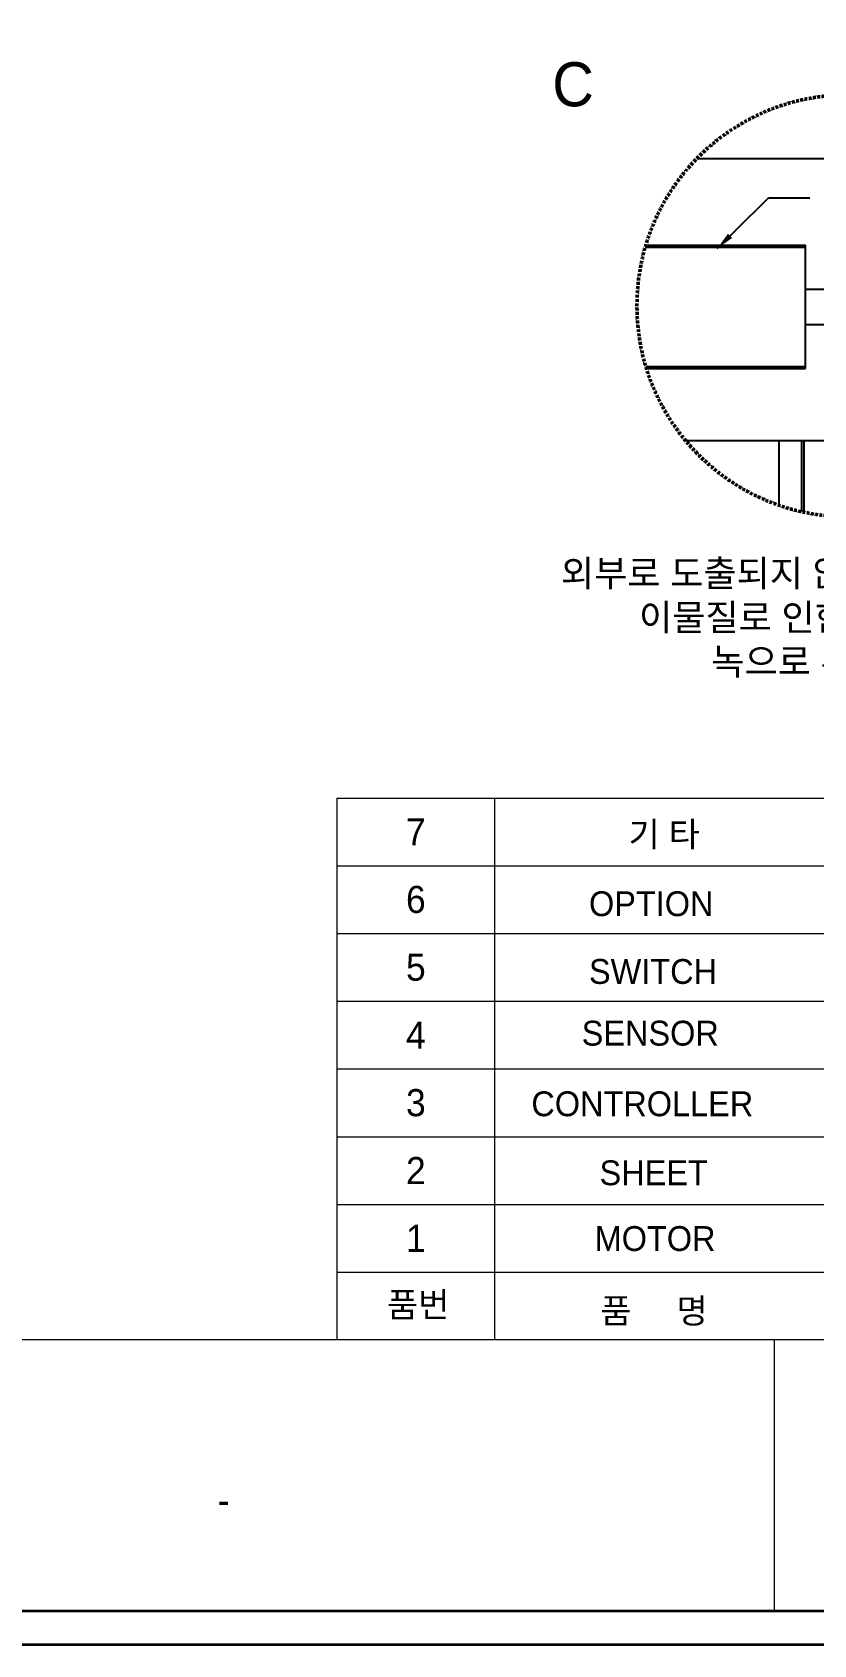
# Model space of a CAD drawing. Header units: millimetres. Extents: x 150937 to 394412, y 327166 to 584759.
# Drawn here: x 204794 to 208258, y 399973 to 407114 of the extents above; entities that cross this region are included whole.
import ezdxf

# ---------------------------------------------------------------- set-up
doc = ezdxf.new("R2010")
doc.units = ezdxf.units.MM
doc.linetypes.add('CEN', pattern=[62, 60, -1, 0, -1])
doc.linetypes.add('HIDDENX2', pattern=[19.05, 12.7, -6.35])
for name, color, linetype, lineweight in [('2문자(명칭)', 7, 'Continuous', 20), ('4윤곽선', 5, 'Continuous', 70), ('지시선', 1, 'CEN', 20), ('확대선', 1, 'HIDDENX2', 50)]:
    doc.layers.add(name, color=color, linetype=linetype, lineweight=lineweight)
doc.styles.add('ROMANS', font='romans.shx')
doc.styles.get("Standard").update_dxf_attribs({"font": 'arial.ttf'})
doc.styles.add('돋움', font='')
doc.styles.get('돋움').set_extended_font_data('Dotum')
doc.dimstyles.new('1004', dxfattribs={"dimscale": 50, "dimtxt": 1.8, "dimasz": 1.6, "dimexe": 1.25, "dimexo": 1, "dimtad": 1, "dimtxsty": 'ROMANS', "dimcen": 2.5, "dimclrd": 94, "dimclre": 94, "dimclrt": 151, "dimadec": 0, "dimazin": 0, "dimtfac": 1, "dimtix": 1, "dimtmove": 0, "dimatfit": 3, "dimfxl": 0, "dimarcsym": 0})

# ---------------------------------------------------------------- blocks, each defined once
blk = doc.blocks.new('C-2 BASE')
at = {"linetype": 'ByBlock'}
for p, q in [((14645.99, 6682.719), (15466.858, 6682.719)), ((14416.675, 6289.129), (15126.782, 6289.129)), ((14419.556, 6298.901), (15126.782, 6298.901)), ((15126.782, 5751.654), (15126.782, 6298.901)), ((15126.782, 6103.456), (15273.757, 6103.456)), ((15126.782, 5947.099), (15273.757, 5947.099)), ((14419.336, 5761.426), (15126.782, 5761.426)), ((14422.325, 5751.654), (15126.782, 5751.654)), ((14595.24, 5433.217), (15478.584, 5433.217)), ((15009.038, 5433.217), (15009.038, 5146.791)), ((15108.591, 5433.217), (15108.591, 5118.451)), ((15120.208, 5433.217), (15120.208, 5115.907))]:
    blk.add_line(p, q, dxfattribs=at)
at = {"layer": '2문자(명칭)'}
for p, q in [((13050, 3850), (13050, 1450)), ((13050, 3850), (20750, 3850)), ((13750, 1450), (13750, 3850)), ((13050, 3550), (20750, 3550)), ((13050, 3550), (20750, 3550)), ((13050, 3250), (20750, 3250)), ((13050, 2950), (20750, 2950)), ((13050, 2650), (20750, 2650)), ((13050, 2350), (20750, 2350)), ((13050, 2050), (20750, 2050)), ((13050, 1750), (20750, 1750)), ((20750, 1450), (250, 1450)), ((14989.498, 250), (14989.498, 1450))]:
    blk.add_line(p, q, dxfattribs=at)
at = {"layer": '4윤곽선', "lineweight": 35}
blk.add_line((250, 250), (20750, 250), dxfattribs=at)
blk.add_lwpolyline([(20900, 100), (100, 100), (100, 14750), (20900, 14750)], close=True, dxfattribs=at)
at = {"layer": '확대선'}
blk.add_circle((15314.215, 6029.797), 934.255, dxfattribs=at)
at = {"insert": (14004.508, 7108.676), "char_height": 195.44565, "attachment_point": 1}
blk.add_mtext_dynamic_manual_height_columns('{\\fGulim|b0|i0|c129|p50;C}', width=2685.01895, gutter_width=12.5, heights=[0], dxfattribs=at)
at = {"layer": '2문자(명칭)', "style": '돋움'}
for s, p in [('기 타', (14342.818, 3634.203)), ('OPTION', (14167.373, 3326.829)), ('SWITCH', (14167.373, 3026.829)), ('SENSOR', (14134.993, 2753.588)), ('CONTROLLER', (13911.923, 2440.8)), ('SHEET', (14214.145, 2135.202)), ('MOTOR', (14192.558, 1843.985)), ('품번', (13271.914, 1551.131)), ('품     명', (14217.744, 1524.006))]:
    blk.add_text(s, height=110, dxfattribs=at).set_placement(p)
at = {"layer": '2문자(명칭)', "insert": (14037.711, 4904.06), "char_height": 117.26739, "attachment_point": 1}
blk.add_mtext_dynamic_manual_height_columns('\\pi5.33332;{\\fGulim|b0|i0|c129|p50;외부로 도출되지 않는 Bearing 설계로 \\P\\pi351.43864;이물질로 인한 불량 개선 및 \\H1.4026x; \\H0.71297x;\\P\\pi671.76624;녹으로 부터 해방됨\\H1.2671x; }', width=2685.01895, gutter_width=12.5, heights=[0], dxfattribs=at)
at = {"layer": '2문자(명칭)', "char_height": 120, "style": '돋움'}
for s, width, insert, attachment_point in [('7', 683.41597, (13400, 3700), 5), ('6', 683.41597, (13400, 3400), 5), ('5', 683.41597, (13400, 3100), 5), ('{\\fDotum|b0|i0|c129|p50;4}', 683.41597, (13400, 2800), 5), ('{\\fDotum|b0|i0|c129|p50;3}', 683.41597, (13400, 2500), 5), ('{\\fDotum|b0|i0|c129|p50;2}', 683.41597, (13400, 2200), 5), ('{\\fDotum|b0|i0|c129|p50;1}', 683.41597, (13400, 1900), 5), ('\\pi2388.73154;-', 4860.50243, (10133.457, 800), 1)]:
    blk.add_mtext_dynamic_manual_height_columns(s, width=width, gutter_width=12.5, heights=[0], dxfattribs=dict(at, insert=insert, attachment_point=attachment_point))
at = {"layer": '지시선'}
blk.add_leader([(14735.484, 6283.493), (14963.455, 6508.73), (15146.333, 6508.73)], dimstyle='1004', override={"dimgap": 0.625, "dimtad": 0}, dxfattribs=at)

msp = doc.modelspace()

# ---------------------------------------------------------------- block references
msp.add_blockref('C-2 BASE', (193094.179, 399872.799))

doc.saveas('drawing.dxf')
